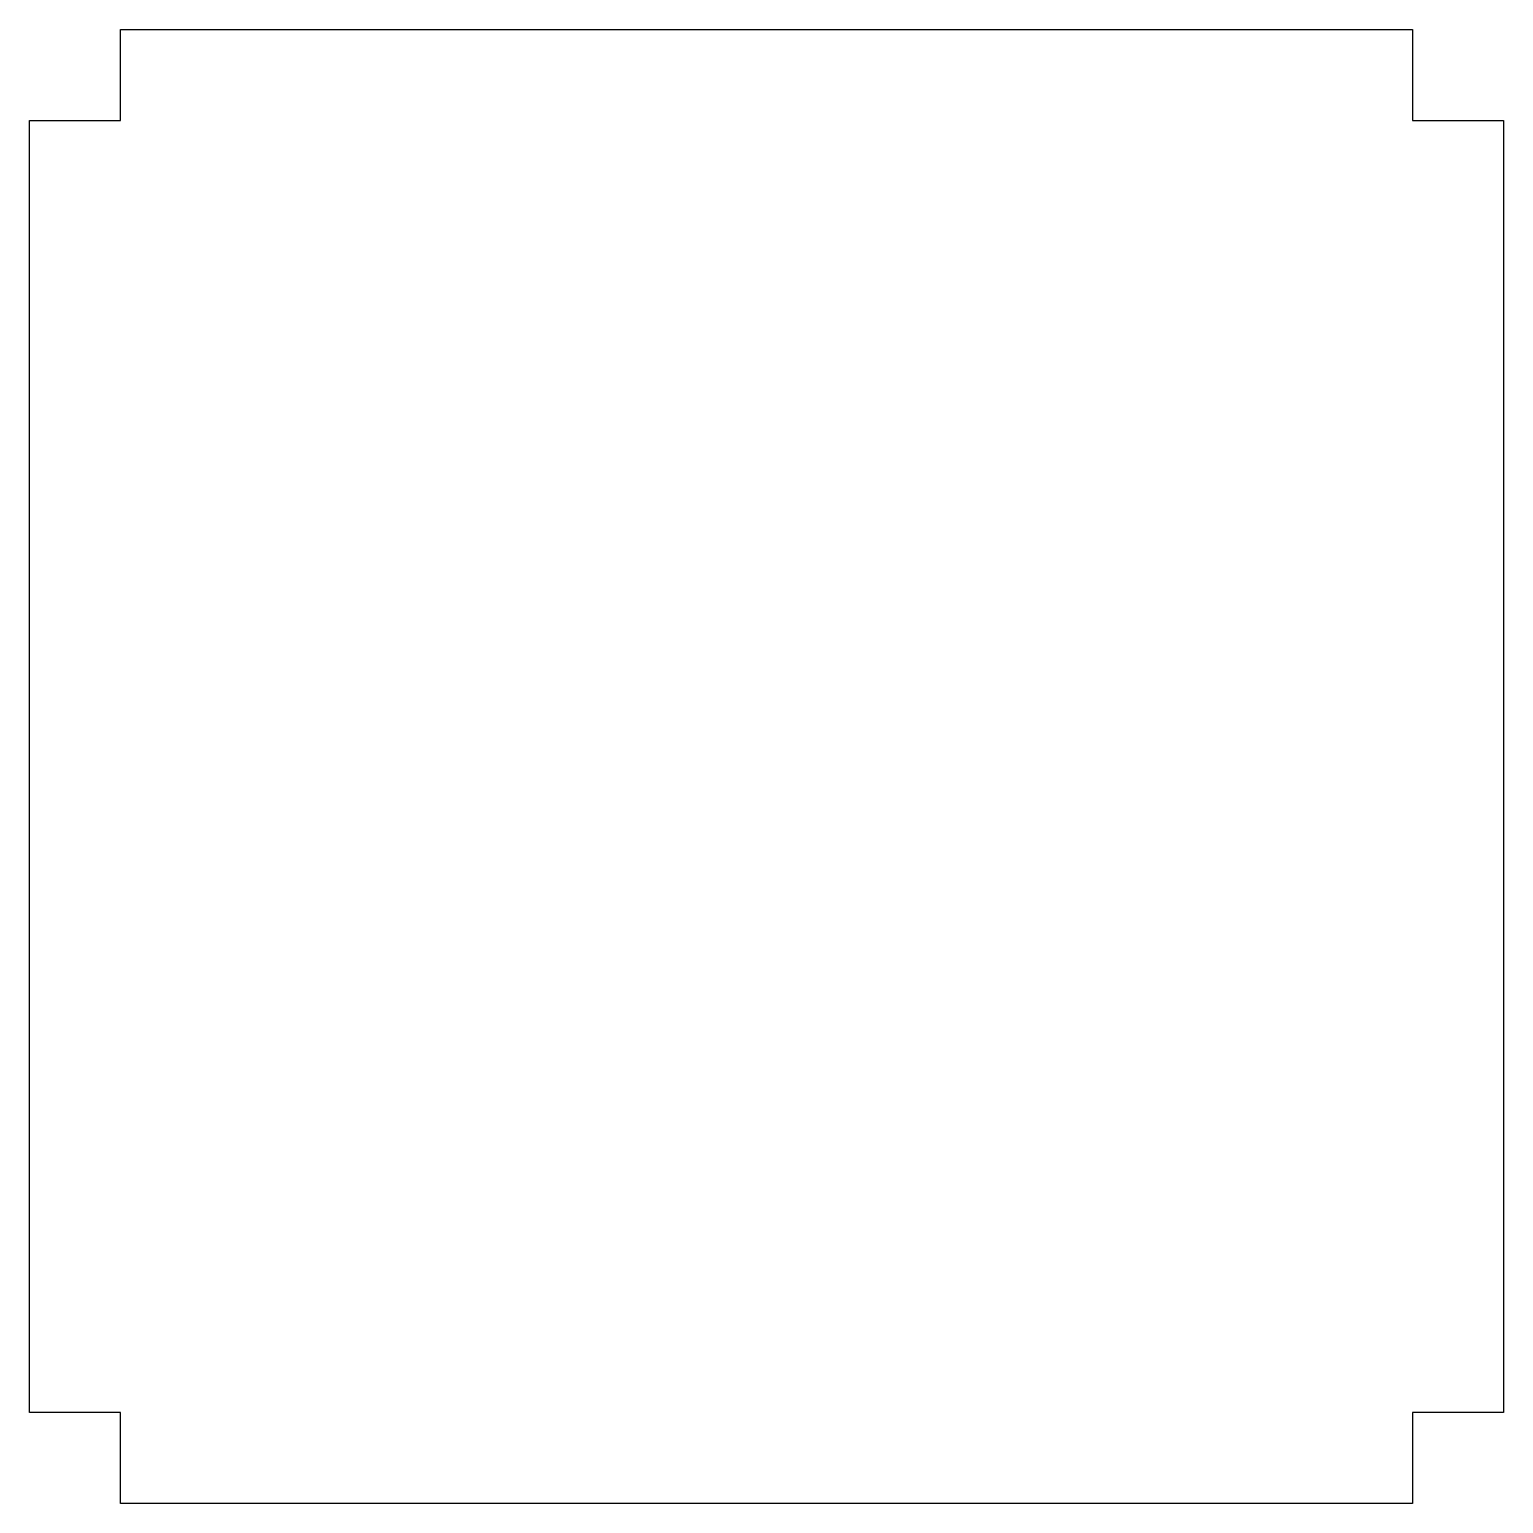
# Model space of a CAD drawing. Header units: millimetres. Extents: x 1778 to 2078, y 1836 to 2136.
import ezdxf

# ---------------------------------------------------------------- set-up
doc = ezdxf.new("R2010")
doc.units = ezdxf.units.MM
doc.layers.add('BASE', color=4, linetype='Continuous')

msp = doc.modelspace()

# ---------------------------------------------------------------- linework, layer by layer
at = {"layer": 'BASE'}
msp.add_lwpolyline([(1777.78, 1854.92), (1777.78, 2117.92), (1796.28, 2117.92), (1796.28, 2136.42), (2059.28, 2136.42), (2059.28, 2117.92), (2077.78, 2117.92), (2077.78, 1854.92), (2059.28, 1854.92), (2059.28, 1836.42), (1796.28, 1836.42), (1796.28, 1854.92), (1777.78, 1854.92)], dxfattribs=at)

doc.saveas('drawing.dxf')
